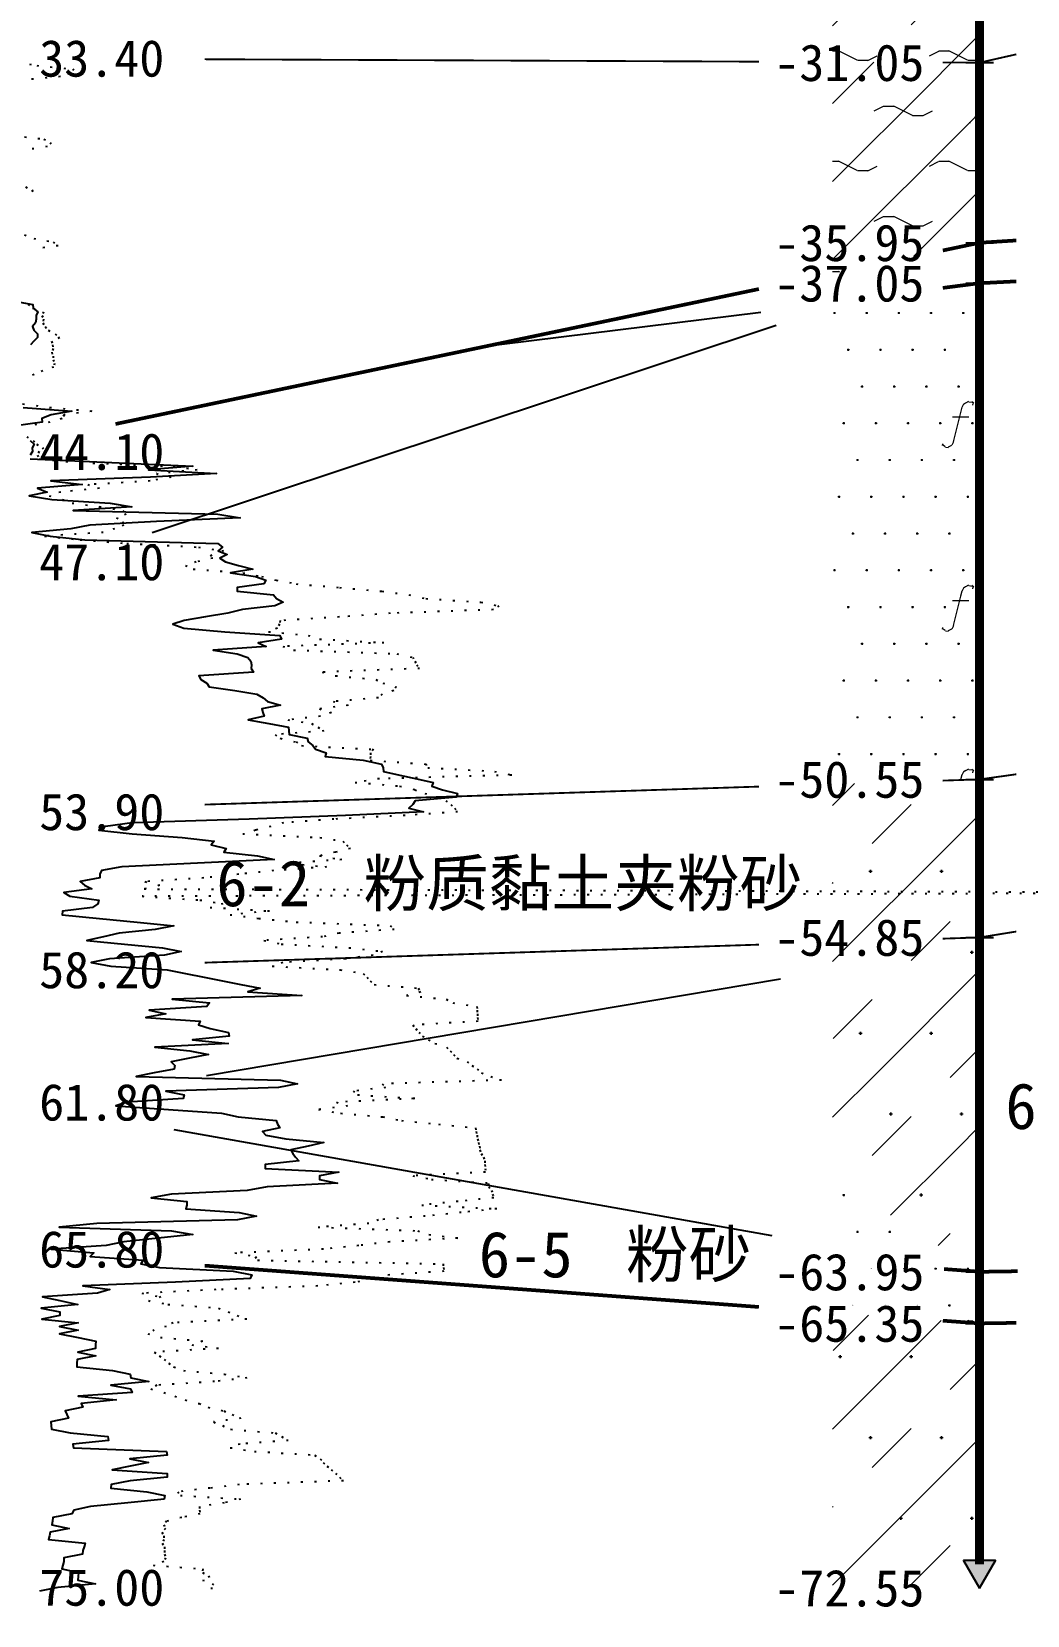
# Model space of a CAD drawing. Extents: x -37 to 3540, y -1485 to 297.
# Drawn here: x 212 to 266.1, y -1419.9 to -1333.7 of the extents above; entities that cross this region are included whole.
import ezdxf
from ezdxf.enums import TextEntityAlignment as Align

# ---------------------------------------------------------------- set-up
doc = ezdxf.new("R2010")
doc.units = 0
doc.linetypes.add('DOT', pattern=[6.35, 0, -6.35])
doc.layers.get('0').update_dxf_attribs({"linetype": 'CONTINUOUS'})
for name, color, linetype in [('CURVE', 200, 'CONTINUOUS'), ('HOLE', 41, 'CONTINUOUS'), ('STRATUM', 241, 'CONTINUOUS')]:
    doc.layers.add(name, color=color, linetype=linetype)
doc.layers.add('HATCH', color=7, linetype='CONTINUOUS', lineweight=13)
doc.styles.add('ST', font='')
doc.styles.get('ST').set_extended_font_data('SimSun')
pattern_1 = [(82.875, (111.5324, -1486.206), (0.000369, 10.0001764), [0.0893, -80.5337]), (143.13, (111.6334, -1486.2818), (-29.999964, 20.000054), [0.12627, -49.87373]), (172.875, (111.8106, -1486.304), (-70.000246, 9.99966), [0.17857, -80.44443]), (206.565, (111.989, -1486.2147), (-9.999705, -9.99969), [0.19954, -22.16046]), (243.435, (112.0783, -1486.0363), (9e-06, -9.9997), [0.19954, -22.16146]), (255.964, (112.1676, -1485.679), (-0.0002, -9.9995), [0.36813, -40.86287]), (255.964, (112.4776, -1484.439), (-0.0002, -9.9995), [1.2784, -39.9526]), (255.964, (112.5461, -1484.165), (-0.0002, -9.9995), [0.28235, -40.94865]), (216.87, (112.7364, -1483.9108), (-9.999982, -10.000018), [0.12627, -49.87373]), (243.435, (112.6354, -1483.9865), (9e-06, -9.9997), [0.19954, -22.16146]), (206.565, (112.915, -1483.8215), (-9.999705, -9.99969), [0.19954, -22.16046]), (172.875, (113.092, -1483.8437), (-70.000246, 9.99966), [0.17857, -80.44443]), (143.13, (113.193, -1483.9194), (-29.999964, 20.000054), [0.12627, -49.87373]), (82.875, (113.182, -1484.008), (0.000369, 10.0001764), [0.0893, -80.5337]), (0, (112.037, -1484.66), (0, 10), [0.89286, -9.10714]), (0, (112.392, -1485), (1, 2), [0, -1.75]), (0, (112.367, -1484.975), (1, 2), [0, -1.75]), (0, (112.367, -1485), (1, 2), [0, -1.75]), (0, (112.342, -1485), (1, 2), [0, -1.75]), (0, (112.367, -1485.025), (1, 2), [0, -1.75])]
pattern_2 = [(45, (112.367, -1485), (-4.24264, 4.24264), [10, 0]), (45, (113.428, -1488.182), (-2.12132, 6.36396), [3, -3])]
pattern_3 = [(82.875, (110.531, -1487.6533), (0.000812, 22.00039), [0.1964, -177.1742]), (143.13, (110.753, -1487.82), (-65.99992, 44.00012), [0.2778, -109.7222]), (172.875, (111.143, -1487.8687), (-154.00054, 21.999253), [0.3929, -176.9777]), (206.565, (111.536, -1487.672), (-21.99935, -21.9993), [0.439, -48.753]), (243.435, (111.732, -1487.28), (2e-05, -21.99933), [0.439, -48.7552]), (255.964, (111.9283, -1486.494), (-0.00044, -21.9989), [0.8099, -89.8983]), (255.964, (112.6104, -1483.7656), (-0.00044, -21.9989), [2.8124, -87.8958]), (255.964, (112.761, -1483.163), (-0.00044, -21.9989), [0.6212, -90.087]), (216.87, (113.1796, -1482.6037), (-21.99996, -22.00004), [0.2778, -109.7222]), (243.435, (112.957, -1482.77), (2e-05, -21.99933), [0.439, -48.7552]), (206.565, (113.572, -1482.407), (-21.99935, -21.9993), [0.439, -48.753]), (172.875, (113.962, -1482.456), (-154.00054, 21.999253), [0.3929, -176.9777]), (143.13, (114.1843, -1482.6228), (-65.99992, 44.00012), [0.2778, -109.7222]), (82.875, (114.16, -1482.8177), (0.000812, 22.00039), [0.1964, -177.1742]), (0, (111.642, -1484.252), (0, 22), [1.9643, -20.0357]), (0, (112.422, -1485), (2.2, 4.4), [0, -3.85]), (0, (112.367, -1484.945), (2.2, 4.4), [0, -3.85]), (0, (112.367, -1485), (2.2, 4.4), [0, -3.85]), (0, (112.312, -1485), (2.2, 4.4), [0, -3.85]), (0, (112.367, -1485.055), (2.2, 4.4), [0, -3.85])]

# ---------------------------------------------------------------- blocks, each defined once
blk = doc.blocks.new('Trigon')
blk.add_hatch(color=256).paths.add_polyline_path([(-0.866, 1.5), (0, 0), (0.866, 1.5)])
blk.add_lwpolyline([(0, 0), (0.866, 1.5), (-0.866, 1.5)], close=True)

msp = doc.modelspace()

# ---------------------------------------------------------------- hatches: boundary and pattern name
at = {"layer": 'HATCH'}
h = msp.add_hatch(dxfattribs=at)
h.set_pattern_fill('YNFNT', color=251, style=0)
h.set_pattern_definition([(45, (112.367, -1485), (-4.24264, 4.24264), [10, 0]), (45, (113.428, -1488.182), (-2.12132, 6.36396), [3, -3]), (26.565, (113.4412, -1485.2536), (5.999823, 5.999812), [0.567, -12.849]), (0, (112.874, -1485.2536), (0, 6), [0.567, -5.433]), (26.565, (110.7857, -1485), (5.999823, 5.999812), [0.567, -12.849]), (0, (111.293, -1484.7464), (0, 6), [0.567, -5.433]), (153.435, (112.8742, -1485.2536), (-5.999818, -5e-06), [1.134, -12.2826]), (26.565, (116.4412, -1482.2536), (5.999823, 5.999812), [0.567, -12.849]), (0, (115.874, -1482.2536), (0, 6), [0.567, -5.433]), (26.565, (113.7857, -1482), (5.999823, 5.999812), [0.567, -12.849]), (0, (114.293, -1481.7464), (0, 6), [0.567, -5.433]), (153.435, (115.8742, -1482.2536), (-5.999818, -5e-06), [1.134, -12.2826])])
h.paths.add_polyline_path([(263.517, -1309.576), (255.517, -1308.536), (255.517, -1335.341), (263.517, -1335.376)])
h.paths.add_polyline_path([(251.447, -1336.865), (261.006, -1336.865), (261.006, -1333.932), (251.447, -1333.932)], flags=9)
h.paths.add_polyline_path([(251.447, -1311.065), (261.006, -1311.065), (261.006, -1308.132), (251.447, -1308.132)], flags=9)
h = msp.add_hatch(dxfattribs=at)
h.set_pattern_fill('YNNT', color=251, style=0)
h.set_pattern_definition([(45, (112.367, -1485), (-2.12132, 2.12132), [10, 0]), (26.565, (113.4412, -1485.2536), (5.999823, 5.999812), [0.567, -12.849]), (0, (112.874, -1485.2536), (0, 6), [0.567, -5.433]), (26.565, (110.7857, -1485), (5.999823, 5.999812), [0.567, -12.849]), (0, (111.293, -1484.7464), (0, 6), [0.567, -5.433]), (153.435, (112.8742, -1485.2536), (-5.999818, -5e-06), [1.134, -12.2826]), (26.565, (116.4412, -1482.2536), (5.999823, 5.999812), [0.567, -12.849]), (0, (115.874, -1482.2536), (0, 6), [0.567, -5.433]), (26.565, (113.7857, -1482), (5.999823, 5.999812), [0.567, -12.849]), (0, (114.293, -1481.7464), (0, 6), [0.567, -5.433]), (153.435, (115.8742, -1482.2536), (-5.999818, -5e-06), [1.134, -12.2826])])
h.paths.add_polyline_path([(263.517, -1335.376), (255.517, -1335.341), (255.517, -1346.855), (263.517, -1345.176)])
h.paths.add_polyline_path([(251.447, -1348.865), (261.006, -1348.865), (261.006, -1345.932), (251.447, -1345.932)], flags=9)
h.paths.add_polyline_path([(251.447, -1346.665), (261.006, -1346.665), (261.006, -1343.732), (251.447, -1343.732)], flags=9)
h.paths.add_polyline_path([(251.447, -1336.865), (261.006, -1336.865), (261.006, -1333.932), (251.447, -1333.932)], flags=9)
h = msp.add_hatch(dxfattribs=at)
h.set_pattern_fill('FS', color=142, style=0)
h.set_pattern_definition(pattern_1)
h.paths.add_polyline_path([(263.517, -1347.376), (255.517, -1348.405), (255.517, -1374.636), (263.517, -1374.376)])
h.paths.add_polyline_path([(251.447, -1375.865), (261.006, -1375.865), (261.006, -1372.932), (251.447, -1372.932)], flags=9)
h.paths.add_polyline_path([(251.447, -1348.865), (261.006, -1348.865), (261.006, -1345.932), (251.447, -1345.932)], flags=9)
h = msp.add_hatch(dxfattribs=at)
h.set_pattern_fill('FZNT', color=32, style=0)
h.set_pattern_definition(pattern_2)
h.paths.add_polyline_path([(263.517, -1374.376), (255.517, -1374.636), (255.517, -1383.236), (263.517, -1382.976)])
h.paths.add_polyline_path([(251.447, -1384.465), (261.006, -1384.465), (261.006, -1381.532), (251.447, -1381.532)], flags=9)
h.paths.add_polyline_path([(251.447, -1375.865), (261.006, -1375.865), (261.006, -1372.932), (251.447, -1372.932)], flags=9)
h = msp.add_hatch(dxfattribs=at)
h.set_pattern_fill('FS', color=32, scale=2.2, style=0)
h.set_pattern_definition(pattern_3)
h.paths.add_polyline_path([(263.517, -1374.376), (255.517, -1374.636), (255.517, -1383.236), (263.517, -1382.976)])
h.paths.add_polyline_path([(251.447, -1384.465), (261.006, -1384.465), (261.006, -1381.532), (251.447, -1381.532)], flags=9)
h.paths.add_polyline_path([(251.447, -1375.865), (261.006, -1375.865), (261.006, -1372.932), (251.447, -1372.932)], flags=9)
h = msp.add_hatch(dxfattribs=at)
h.set_pattern_fill('FZNT', color=32, style=0)
h.set_pattern_definition(pattern_2)
h.paths.add_polyline_path([(263.517, -1382.976), (255.517, -1383.236), (255.517, -1396.058), (263.517, -1401.176)])
h.paths.add_polyline_path([(251.447, -1384.465), (261.006, -1384.465), (261.006, -1381.532), (251.447, -1381.532)], flags=9)
h = msp.add_hatch(dxfattribs=at)
h.set_pattern_fill('FS', color=32, scale=2.2, style=0)
h.set_pattern_definition(pattern_3)
h.paths.add_polyline_path([(263.517, -1382.976), (255.517, -1383.236), (255.517, -1396.058), (263.517, -1401.176)])
h.paths.add_polyline_path([(251.447, -1384.465), (261.006, -1384.465), (261.006, -1381.532), (251.447, -1381.532)], flags=9)
h = msp.add_hatch(dxfattribs=at)
h.set_pattern_fill('FS', color=142, style=0)
h.set_pattern_definition(pattern_1)
h.paths.add_polyline_path([(263.517, -1401.176), (255.517, -1396.058), (255.517, -1403.379), (263.517, -1403.976)])
h.paths.add_polyline_path([(251.447, -1405.465), (261.006, -1405.465), (261.006, -1402.532), (251.447, -1402.532)], flags=9)
h.paths.add_polyline_path([(251.447, -1402.665), (261.006, -1402.665), (261.006, -1399.732), (251.447, -1399.732)], flags=9)
h = msp.add_hatch(dxfattribs=at)
h.set_pattern_fill('FZNT', color=32, style=0)
h.set_pattern_definition(pattern_2)
h.paths.add_polyline_path([(263.517, -1403.976), (255.517, -1403.379), (255.517, -1418.376), (263.517, -1418.376), (262.651, -1416.876), (263.517, -1416.876)])
h.paths.add_polyline_path([(251.453, -1419.859), (261, -1419.859), (261, -1416.96), (251.453, -1416.96)], flags=9)
h.paths.add_polyline_path([(251.447, -1405.465), (261.006, -1405.465), (261.006, -1402.532), (251.447, -1402.532)], flags=9)
h = msp.add_hatch(dxfattribs=at)
h.set_pattern_fill('FS', color=32, scale=2.2, style=0)
h.set_pattern_definition(pattern_3)
h.paths.add_polyline_path([(263.517, -1403.976), (255.517, -1403.379), (255.517, -1418.376), (263.517, -1418.376), (262.651, -1416.876), (263.517, -1416.876)])
h.paths.add_polyline_path([(251.453, -1419.859), (261, -1419.859), (261, -1416.96), (251.453, -1416.96)], flags=9)
h.paths.add_polyline_path([(251.447, -1405.465), (261.006, -1405.465), (261.006, -1402.532), (251.447, -1402.532)], flags=9)

# ---------------------------------------------------------------- linework, layer by layer
at = {"layer": 'CURVE', "color": 100, "linetype": 'DOT', "ltscale": 0.1}
for points in [[(211.117, -1335.338), (212.247, -1335.538), (214.267, -1335.738), (213.987, -1335.938), (213.527, -1336.138), (211.317, -1336.338)], [(210.847, -1339.338), (212.637, -1339.538), (213.027, -1339.738), (212.817, -1339.938), (211.597, -1340.138)], [(211.637, -1342.138), (212.047, -1342.338), (211.687, -1342.538)], [(211.577, -1344.738), (212.077, -1344.938), (213.127, -1345.138), (213.407, -1345.338), (211.957, -1345.538)], [(211.777, -1348.538), (212.037, -1348.738), (212.617, -1348.938), (212.527, -1349.138), (212.617, -1349.338), (212.577, -1349.538), (212.707, -1349.738), (212.867, -1349.938), (213.237, -1350.138), (213.487, -1350.338), (213.047, -1350.538), (213.107, -1350.738), (213.127, -1350.938), (213.057, -1351.138), (213.127, -1351.338), (213.137, -1351.538), (213.217, -1351.738), (213.157, -1351.938), (212.577, -1352.138), (212.107, -1352.338), (211.687, -1352.538)], [(211.477, -1353.938), (212.947, -1354.138), (215.237, -1354.338), (213.737, -1354.538), (213.617, -1354.738), (212.957, -1354.938), (211.797, -1355.138)], [(211.697, -1355.738), (212.057, -1355.938), (212.237, -1356.138), (212.617, -1356.338), (212.367, -1356.538), (212.277, -1356.738), (212.367, -1356.938), (214.567, -1357.138), (219.667, -1357.338), (220.967, -1357.538), (218.757, -1357.738), (219.537, -1357.938), (218.407, -1358.138), (215.017, -1358.338), (215.647, -1358.538), (213.547, -1358.738), (212.917, -1358.938), (213.627, -1359.138), (214.167, -1359.338), (215.647, -1359.538), (216.927, -1359.738), (217.107, -1359.938), (216.577, -1360.138), (216.917, -1360.338), (216.977, -1360.538), (216.477, -1360.738), (215.857, -1360.938), (212.667, -1361.138), (214.597, -1361.338), (217.137, -1361.538), (221.037, -1361.738), (222.397, -1361.938), (221.697, -1362.138), (221.817, -1362.338), (220.917, -1362.538), (220.337, -1362.738), (220.757, -1362.938), (223.457, -1363.138), (224.457, -1363.338), (225.257, -1363.538), (226.347, -1363.738), (228.707, -1363.938), (231.017, -1364.138), (232.477, -1364.338), (233.407, -1364.538), (236.397, -1364.738), (237.377, -1364.938), (237.077, -1365.138), (231.467, -1365.338), (228.707, -1365.538), (225.477, -1365.738), (225.447, -1365.938), (225.327, -1366.138), (224.847, -1366.338), (226.997, -1366.538), (227.627, -1366.738), (231.127, -1366.938), (225.617, -1367.138), (226.207, -1367.338), (231.827, -1367.538), (232.687, -1367.738), (232.807, -1367.938), (232.907, -1368.138), (233.067, -1368.338), (227.767, -1368.538), (228.497, -1368.738), (230.687, -1368.938), (231.057, -1369.138), (231.797, -1369.338), (231.657, -1369.538), (231.027, -1369.738), (230.827, -1369.938), (228.357, -1370.138), (229.187, -1370.338), (227.617, -1370.538), (228.267, -1370.738), (227.667, -1370.938), (225.897, -1371.138), (227.187, -1371.338), (227.527, -1371.538), (227.857, -1371.738), (225.207, -1371.938), (225.487, -1372.138), (226.347, -1372.338), (226.647, -1372.538), (230.557, -1372.738), (230.387, -1372.938), (230.387, -1373.138), (230.377, -1373.338), (233.397, -1373.538), (233.507, -1373.738), (237.137, -1373.938), (238.077, -1374.138), (230.877, -1374.338), (229.557, -1374.538), (231.977, -1374.738), (232.807, -1374.938), (233.347, -1375.138), (234.057, -1375.338), (234.487, -1375.538), (234.767, -1375.738), (234.967, -1375.938), (235.127, -1376.138), (232.277, -1376.338), (228.407, -1376.538), (225.667, -1376.738), (224.977, -1376.938), (224.147, -1377.138), (223.447, -1377.338), (227.647, -1377.538), (228.887, -1377.738), (229.097, -1377.938), (229.297, -1378.138), (228.487, -1378.338), (227.627, -1378.538), (228.827, -1378.738), (225.947, -1378.938), (228.007, -1379.138), (225.127, -1379.338), (223.227, -1379.538), (221.327, -1379.738), (218.127, -1379.938), (218.917, -1380.138), (218.077, -1380.338), (281.237, -1380.538), (217.967, -1380.738), (221.117, -1380.938), (222.367, -1381.138), (221.667, -1381.338), (224.897, -1381.538), (222.757, -1381.738), (224.317, -1381.938), (226.357, -1382.138), (231.457, -1382.338), (231.687, -1382.538), (228.687, -1382.738), (227.787, -1382.938), (224.597, -1383.138), (225.537, -1383.338), (229.227, -1383.538), (231.047, -1383.738), (230.537, -1383.938), (229.027, -1384.138), (225.627, -1384.338), (225.047, -1384.538), (228.737, -1384.738), (229.987, -1384.938), (230.207, -1385.138), (230.377, -1385.338), (230.597, -1385.538), (232.987, -1385.738), (233.127, -1385.938), (232.357, -1386.138), (234.507, -1386.338), (234.867, -1386.538), (236.177, -1386.738), (236.197, -1386.938), (236.207, -1387.138), (236.217, -1387.338), (236.247, -1387.538), (232.687, -1387.738), (232.857, -1387.938), (233.017, -1388.138), (233.227, -1388.338), (233.547, -1388.538), (233.897, -1388.738), (234.527, -1388.938), (234.727, -1389.138), (234.907, -1389.338), (235.097, -1389.538), (235.647, -1389.738), (235.907, -1389.938), (236.187, -1390.138), (236.437, -1390.338), (236.937, -1390.538), (237.517, -1390.738), (231.027, -1390.938), (231.217, -1391.138), (229.447, -1391.338), (229.687, -1391.538), (232.797, -1391.738), (228.537, -1391.938), (229.147, -1392.138), (227.557, -1392.338), (228.767, -1392.538), (231.057, -1392.738), (232.077, -1392.938), (234.087, -1393.138), (236.107, -1393.338), (236.147, -1393.538), (236.187, -1393.738), (236.217, -1393.938), (236.267, -1394.138), (236.317, -1394.338), (236.347, -1394.538), (236.417, -1394.738), (236.537, -1394.938), (236.607, -1395.138), (236.617, -1395.338), (236.637, -1395.538), (236.647, -1395.738), (232.687, -1395.938), (233.707, -1396.138), (236.797, -1396.338), (236.827, -1396.538), (236.977, -1396.738), (237.037, -1396.938), (237.097, -1397.138), (235.157, -1397.338), (233.177, -1397.538), (237.257, -1397.738), (235.327, -1397.938), (233.367, -1398.138), (230.837, -1398.338), (230.307, -1398.538), (227.547, -1398.738), (232.967, -1398.938), (233.567, -1399.138), (235.137, -1399.338), (231.437, -1399.538), (229.757, -1399.738), (227.837, -1399.938), (223.017, -1400.138), (224.127, -1400.338), (224.257, -1400.538), (234.337, -1400.738), (234.367, -1400.938), (234.387, -1401.138), (231.437, -1401.338), (230.517, -1401.538), (229.557, -1401.738), (227.527, -1401.938), (221.987, -1402.138), (217.957, -1402.338), (218.997, -1402.538), (218.317, -1402.738), (219.377, -1402.938), (222.127, -1403.138), (222.647, -1403.338), (223.147, -1403.538), (223.667, -1403.738), (219.657, -1403.938), (219.287, -1404.138), (218.637, -1404.338), (218.277, -1404.538), (218.967, -1404.738), (221.257, -1404.938), (220.677, -1405.138), (222.127, -1405.338), (218.637, -1405.538), (218.907, -1405.738), (219.177, -1405.938), (219.417, -1406.138), (219.687, -1406.338), (220.217, -1406.538), (222.427, -1406.738), (223.677, -1406.938), (221.917, -1407.138), (218.767, -1407.338), (218.447, -1407.538), (219.157, -1407.738), (219.747, -1407.938), (220.317, -1408.138), (221.067, -1408.338), (221.557, -1408.538), (222.417, -1408.738), (222.867, -1408.938), (223.347, -1409.138), (221.857, -1409.338), (222.337, -1409.538), (222.787, -1409.738), (225.207, -1409.938), (225.557, -1410.138), (225.917, -1410.338), (223.297, -1410.538), (222.767, -1410.738), (224.077, -1410.938), (227.357, -1411.138), (227.657, -1411.338), (227.827, -1411.538), (228.027, -1411.738), (228.247, -1411.938), (228.487, -1412.138), (228.707, -1412.338), (228.917, -1412.538), (223.257, -1412.738), (221.657, -1412.938), (219.907, -1413.138), (220.057, -1413.338), (223.327, -1413.538), (222.437, -1413.738), (221.097, -1413.938), (221.097, -1414.138), (221.117, -1414.338), (220.127, -1414.538), (219.307, -1414.738), (219.147, -1414.938), (219.237, -1415.138), (219.047, -1415.338), (219.147, -1415.538), (219.157, -1415.738), (219.067, -1415.938), (219.187, -1416.138), (219.197, -1416.338), (219.197, -1416.538), (219.247, -1416.738), (219.157, -1416.938), (218.567, -1417.138), (221.267, -1417.338), (221.257, -1417.538), (221.657, -1417.738), (221.257, -1417.938), (221.857, -1418.138), (221.747, -1418.338), (221.747, -1418.538)]]:
    msp.add_lwpolyline(points, dxfattribs=at)
at = {"layer": 'CURVE', "color": 30, "linetype": 'Continuous'}
for points in [[(210.927, -1348.338), (212.027, -1348.538), (212.047, -1348.738), (212.307, -1348.938), (212.217, -1349.138), (212.217, -1349.338), (212.167, -1349.538), (212.017, -1349.738), (212.087, -1349.938), (212.287, -1350.138), (212.277, -1350.338), (212.087, -1350.538), (211.897, -1350.738)], [(211.497, -1354.138), (214.157, -1354.338), (213.027, -1354.538), (212.517, -1354.738), (212.537, -1354.938), (211.097, -1355.138)], [(211.887, -1355.938), (212.107, -1356.138), (211.997, -1356.338), (212.007, -1356.538), (211.887, -1356.738)], [(211.887, -1356.938), (216.327, -1357.138), (220.737, -1357.338), (218.317, -1357.538), (222.017, -1357.738), (218.437, -1357.938), (213.007, -1358.138), (214.707, -1358.338), (212.277, -1358.538), (212.817, -1358.738), (211.827, -1358.938), (213.057, -1359.138), (216.227, -1359.338), (217.407, -1359.538), (214.227, -1359.738), (222.087, -1359.938), (223.297, -1360.138), (218.747, -1360.338), (215.127, -1360.538), (214.097, -1360.738), (211.967, -1360.938), (212.977, -1361.138), (214.867, -1361.338), (222.097, -1361.538), (222.337, -1361.738), (222.107, -1361.938), (222.607, -1362.138), (222.207, -1362.338), (222.507, -1362.538), (223.217, -1362.738), (223.997, -1362.938), (222.777, -1363.138), (224.147, -1363.338), (224.707, -1363.538), (224.587, -1363.738), (223.137, -1363.938), (223.147, -1364.138), (225.117, -1364.338), (225.287, -1364.538), (225.647, -1364.738), (225.187, -1364.938), (223.427, -1365.138), (222.627, -1365.338), (221.427, -1365.538), (220.267, -1365.738), (219.637, -1365.938), (220.237, -1366.138), (222.467, -1366.338), (225.467, -1366.538), (225.547, -1366.738), (224.287, -1366.938), (224.717, -1367.138), (221.837, -1367.338), (223.137, -1367.538), (223.727, -1367.738), (223.887, -1367.938), (223.927, -1368.138), (223.907, -1368.338), (224.037, -1368.538), (221.057, -1368.738), (221.167, -1368.938), (221.487, -1369.138), (221.617, -1369.338), (223.017, -1369.538), (224.207, -1369.738), (224.557, -1369.938), (224.787, -1370.138), (225.507, -1370.338), (224.477, -1370.538), (224.547, -1370.738), (224.607, -1370.938), (223.747, -1371.138), (224.857, -1371.338), (225.937, -1371.538), (225.957, -1371.738), (225.977, -1371.938), (226.957, -1372.138), (226.997, -1372.338), (227.257, -1372.538), (227.397, -1372.738), (227.987, -1372.938), (227.937, -1373.138), (229.987, -1373.338), (230.997, -1373.538), (231.077, -1373.738), (231.107, -1373.938), (231.997, -1374.138), (232.907, -1374.338), (233.797, -1374.538), (233.727, -1374.738), (234.317, -1374.938), (235.127, -1375.138), (235.047, -1375.338), (232.827, -1375.538), (232.687, -1375.738), (232.477, -1375.938), (233.277, -1376.138), (229.037, -1376.338), (223.797, -1376.538), (217.437, -1376.738), (215.987, -1376.938), (215.617, -1377.138), (217.427, -1377.338), (220.147, -1377.538), (221.897, -1377.738), (221.737, -1377.938), (222.537, -1378.138), (222.417, -1378.338), (224.247, -1378.538), (225.147, -1378.738), (220.977, -1378.938), (216.877, -1379.138), (215.757, -1379.338), (215.667, -1379.538), (215.667, -1379.738), (214.597, -1379.938), (214.847, -1380.138), (215.247, -1380.338), (213.717, -1380.538), (214.037, -1380.738), (215.627, -1380.938), (215.557, -1381.138), (215.277, -1381.338), (213.647, -1381.538), (213.617, -1381.738), (215.657, -1381.938), (217.697, -1382.138), (219.707, -1382.338), (218.687, -1382.538), (216.727, -1382.738), (215.877, -1382.938), (214.967, -1383.138), (217.007, -1383.338), (219.077, -1383.538), (220.097, -1383.738), (219.197, -1383.938), (216.207, -1384.138), (215.207, -1384.338), (216.277, -1384.538), (219.337, -1384.738), (220.337, -1384.938), (221.347, -1385.138), (222.337, -1385.338), (223.337, -1385.538), (224.387, -1385.738), (223.717, -1385.938), (226.657, -1386.138), (219.607, -1386.338), (221.637, -1386.538), (221.497, -1386.738), (218.357, -1386.938), (219.267, -1387.138), (218.177, -1387.338), (221.137, -1387.538), (221.037, -1387.738), (221.667, -1387.938), (222.677, -1388.138), (222.707, -1388.338), (220.707, -1388.538), (222.657, -1388.738), (218.657, -1388.938), (220.577, -1389.138), (221.587, -1389.338), (220.557, -1389.538), (219.557, -1389.738), (219.757, -1389.938), (219.717, -1390.138), (218.627, -1390.338), (217.657, -1390.538), (225.507, -1390.738), (226.417, -1390.938), (225.387, -1391.138), (219.257, -1391.338), (220.267, -1391.538), (220.197, -1391.738), (217.167, -1391.938), (216.547, -1392.138), (219.407, -1392.338), (222.297, -1392.538), (223.197, -1392.738), (225.267, -1392.938), (225.327, -1393.138), (225.457, -1393.338), (224.527, -1393.538), (224.697, -1393.738), (225.787, -1393.938), (227.857, -1394.138), (226.997, -1394.338), (226.067, -1394.538), (226.167, -1394.738), (226.307, -1394.938), (226.497, -1395.138), (224.657, -1395.338), (224.667, -1395.538), (228.667, -1395.738), (227.617, -1395.938), (227.617, -1396.138), (228.607, -1396.338), (224.777, -1396.538), (223.687, -1396.738), (219.577, -1396.938), (218.457, -1397.138), (220.407, -1397.338), (220.397, -1397.538), (220.347, -1397.738), (223.257, -1397.938), (224.197, -1398.138), (223.157, -1398.338), (215.517, -1398.538), (213.457, -1398.738), (219.567, -1398.938), (220.737, -1399.138), (218.847, -1399.338), (216.977, -1399.538), (216.017, -1399.738), (213.027, -1399.938), (215.347, -1400.138), (215.147, -1400.338), (218.027, -1400.538), (217.897, -1400.738), (218.917, -1400.938), (222.917, -1401.138), (223.937, -1401.338), (223.847, -1401.538), (219.797, -1401.738), (214.757, -1401.938), (216.217, -1402.138), (215.547, -1402.338), (212.547, -1402.538), (213.507, -1402.738), (214.477, -1402.938), (212.477, -1403.138), (213.507, -1403.338), (213.507, -1403.538), (212.527, -1403.738), (214.497, -1403.938), (213.487, -1404.138), (214.497, -1404.338), (213.487, -1404.538), (214.487, -1404.738), (215.457, -1404.938), (215.447, -1405.138), (215.437, -1405.338), (214.477, -1405.538), (215.457, -1405.738), (214.437, -1405.938), (214.417, -1406.138), (214.417, -1406.338), (216.367, -1406.538), (217.317, -1406.738), (217.357, -1406.938), (218.347, -1407.138), (216.277, -1407.338), (217.337, -1407.538), (217.427, -1407.738), (214.487, -1407.938), (216.567, -1408.138), (214.657, -1408.338), (214.747, -1408.538), (213.787, -1408.738), (213.877, -1408.938), (213.977, -1409.138), (213.007, -1409.338), (213.027, -1409.538), (213.037, -1409.738), (214.067, -1409.938), (216.117, -1410.138), (216.147, -1410.338), (214.197, -1410.538), (214.237, -1410.738), (219.297, -1410.938), (219.337, -1411.138), (217.307, -1411.338), (218.327, -1411.538), (217.327, -1411.738), (216.337, -1411.938), (219.337, -1412.138), (219.327, -1412.338), (217.327, -1412.538), (216.287, -1412.738), (216.277, -1412.938), (218.227, -1413.138), (219.207, -1413.338), (219.167, -1413.538), (217.197, -1413.738), (215.167, -1413.938), (214.257, -1414.138), (214.157, -1414.338), (213.117, -1414.538), (213.107, -1414.738), (213.057, -1414.938), (214.007, -1415.138), (212.977, -1415.338), (212.937, -1415.538), (212.877, -1415.738), (214.877, -1415.938), (214.827, -1416.138), (214.757, -1416.338), (214.737, -1416.538), (213.717, -1416.738), (213.707, -1416.938), (213.657, -1417.138), (213.607, -1417.338), (214.507, -1417.538), (214.497, -1417.738), (214.477, -1417.938), (215.437, -1418.138), (213.387, -1418.338), (212.397, -1418.538)]]:
    msp.add_lwpolyline(points, dxfattribs=at)
at = {"layer": 'HOLE', "linetype": 'Continuous', "const_width": 0.5}
msp.add_lwpolyline([(263.517, -1268.376), (263.517, -1417.077)], dxfattribs=at)
at = {"layer": 'HOLE', "linetype": 'Continuous'}
for points in [[(262.767, -1335.376), (264.267, -1335.376)], [(262.767, -1345.176), (264.267, -1345.176)], [(262.767, -1347.376), (264.267, -1347.376)], [(262.767, -1374.376), (264.267, -1374.376)], [(262.767, -1382.976), (264.267, -1382.976)], [(262.767, -1401.176), (264.267, -1401.176)], [(262.767, -1403.976), (264.267, -1403.976)]]:
    msp.add_lwpolyline(points, dxfattribs=at)
at = {"layer": 'STRATUM', "linetype": 'Continuous'}
for points, const_width in [([(221.377, -1335.191), (236.447, -1335.257), (251.517, -1335.323)], 0.1), ([(261.517, -1335.367), (263.517, -1335.376), (265.517, -1334.923)], 0.1), ([(261.517, -1345.596), (263.517, -1345.176), (265.517, -1345.051)], 0.2), ([(216.525, -1355.038), (236.447, -1350.857), (251.517, -1347.694)], 0.2), ([(261.517, -1347.633), (263.517, -1347.376), (265.517, -1347.277)], 0.2), ([(261.517, -1374.441), (263.517, -1374.376), (265.517, -1374.096)], 0.1), ([(221.377, -1375.747), (236.447, -1375.257), (251.517, -1374.767)], 0.1), ([(261.517, -1383.041), (263.517, -1382.976), (265.517, -1382.653)], 0.1), ([(221.377, -1384.347), (236.447, -1383.857), (251.517, -1383.367)], 0.1), ([(221.377, -1400.833), (236.447, -1401.957), (251.517, -1403.081)], 0.2), ([(261.585, -1401.018), (263.585, -1401.167), (265.585, -1401.137)], 0.2), ([(261.517, -1403.827), (263.517, -1403.976), (265.517, -1403.945)], 0.2)]:
    msp.add_lwpolyline(points, dxfattribs=dict(at, const_width=const_width))
at = {"layer": 'STRATUM'}
for points in [[(251.626, -1348.971), (236.075, -1350.901)], [(218.511, -1360.939), (252.449, -1349.652)], [(221.483, -1390.487), (252.683, -1385.235)], [(252.237, -1399.203), (219.718, -1393.445)]]:
    msp.add_lwpolyline(points, dxfattribs=at)

# ---------------------------------------------------------------- block references
at = {"layer": 'HOLE'}
msp.add_blockref('Trigon', (263.517, -1418.376), dxfattribs=at)

# ---------------------------------------------------------------- texts
at = {"layer": 'HOLE', "style": 'ST'}
for s, p in [('33.40', (212.377, -1335.138)), ('44.10', (212.377, -1356.538)), ('47.10', (212.377, -1362.538)), ('53.90', (212.377, -1376.138)), ('58.20', (212.377, -1384.738)), ('61.80', (212.377, -1391.938)), ('65.80', (212.377, -1399.938)), ('75.00', (212.377, -1418.338))]:
    msp.add_text(s, height=2, dxfattribs=at).set_placement(p, align=Align.MIDDLE_LEFT)
for s, p in [('-31.05', (260.517, -1335.376)), ('-35.95', (260.517, -1345.176)), ('-37.05', (260.517, -1347.376)), ('-50.55', (260.517, -1374.376)), ('-54.85', (260.517, -1382.976)), ('-63.95', (260.517, -1401.176)), ('-65.35', (260.517, -1403.976)), ('-72.55', (260.517, -1418.376))]:
    msp.add_text(s, height=2, dxfattribs=at).set_placement(p, align=Align.MIDDLE_RIGHT)
at = {"layer": 'STRATUM', "style": 'ST'}
for s, p in [('粉质黏土夹粉砂', (230.01, -1380.027)), ('6-2', (222.01, -1380.027)), ('6-4', (264.921, -1392.148)), ('6-5', (236.285, -1400.221)), ('粉砂', (244.285, -1400.221))]:
    msp.add_text(s, height=2.5, dxfattribs=at).set_placement(p, align=Align.MIDDLE_LEFT)

doc.saveas('drawing.dxf')
